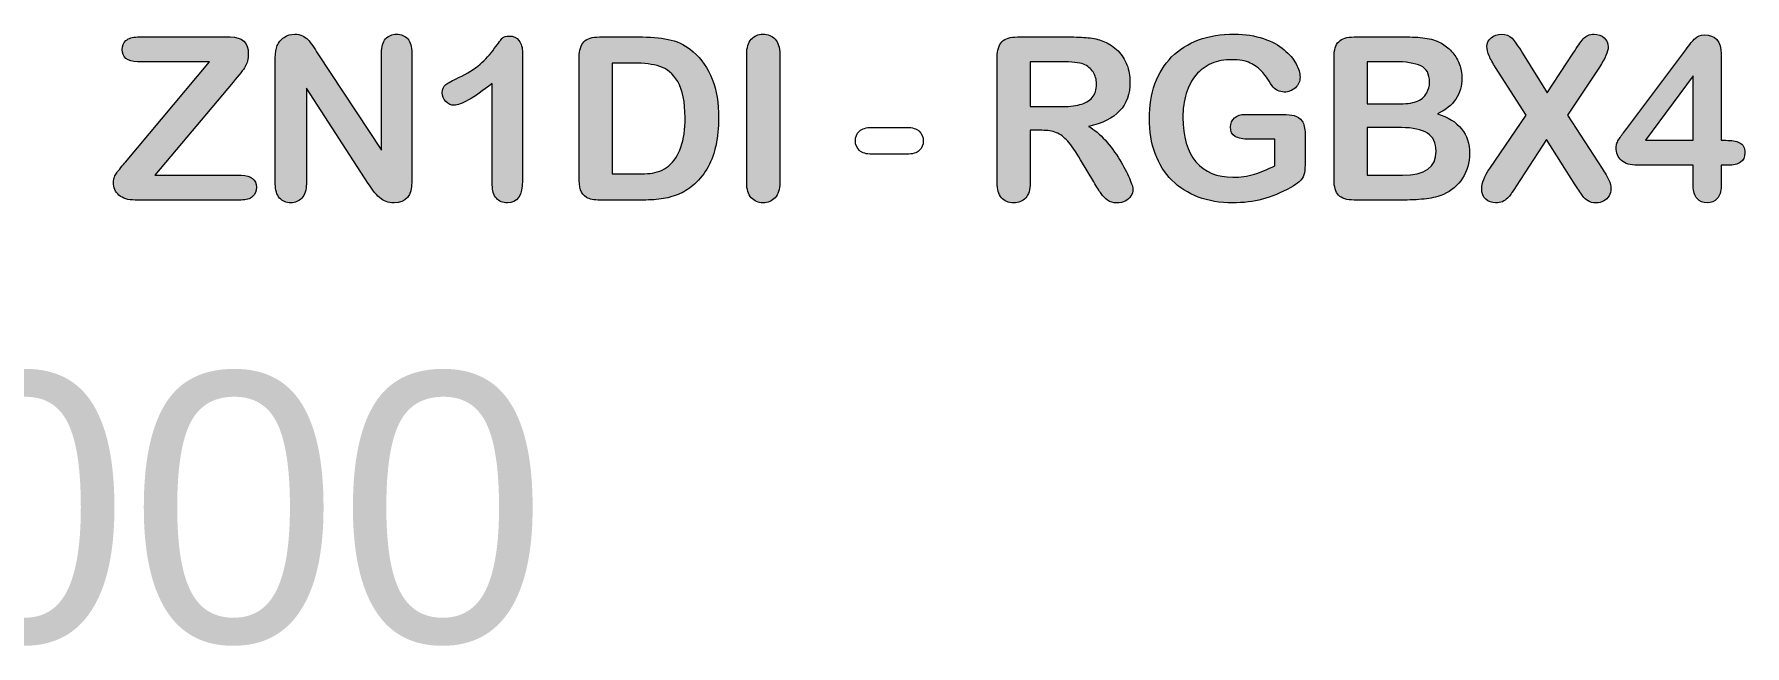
# Model space of a CAD drawing. Header units: millimetres. Extents: x -559267 to 14075, y 0 to 209897.
# Drawn here: x 919.25 to 925.13, y 82.36 to 84.46 of the extents above; entities that cross this region are included whole.
import ezdxf
from ezdxf.enums import TextEntityAlignment as Align

# ---------------------------------------------------------------- set-up
doc = ezdxf.new("R2010")
doc.units = ezdxf.units.MM
doc.layers.add('Serigraph', color=7, linetype='Continuous')
doc.layers.add('Таблицы', color=7, linetype='Continuous', lineweight=13)
doc.styles.get("Standard").update_dxf_attribs({"font": 'arial.ttf'})
doc.styles.add('Unecom', font='GOST2304A_0.ttf', dxfattribs={"height": 2.5})

# ---------------------------------------------------------------- blocks, each defined once
blk = doc.blocks.new('Dali Draiver1')
at = {"layer": 'Serigraph'}
h = blk.add_hatch(color=256, dxfattribs=at)
h.dxf.hatch_style = 2
edge = h.paths.add_edge_path()
edge.add_spline(control_points=[(6.409, 18.932), (6.409, 18.932), (7.187, 19.864), (7.187, 19.864), (7.187, 19.864), (6.518, 19.864), (6.518, 19.864), (6.471, 19.864), (6.436, 19.874), (6.412, 19.895), (6.388, 19.915), (6.377, 19.942), (6.377, 19.976), (6.377, 20.011), (6.388, 20.04), (6.412, 20.061), (6.436, 20.083), (6.471, 20.094), (6.518, 20.094), (6.518, 20.094), (7.38, 20.094), (7.38, 20.094), (7.492, 20.094), (7.548, 20.042), (7.548, 19.938), (7.548, 19.888), (7.538, 19.849), (7.52, 19.819), (7.501, 19.789), (7.463, 19.742), (7.407, 19.675), (7.407, 19.675), (6.679, 18.809), (6.679, 18.809), (6.679, 18.809), (7.481, 18.809), (7.481, 18.809), (7.529, 18.809), (7.564, 18.8), (7.588, 18.78), (7.611, 18.76), (7.623, 18.733), (7.623, 18.698), (7.623, 18.661), (7.611, 18.632), (7.588, 18.611), (7.564, 18.59), (7.529, 18.579), (7.481, 18.579), (7.481, 18.579), (6.497, 18.579), (6.497, 18.579), (6.431, 18.579), (6.38, 18.594), (6.347, 18.624), (6.313, 18.654), (6.296, 18.694), (6.296, 18.744), (6.296, 18.761), (6.299, 18.777), (6.304, 18.792), (6.31, 18.806), (6.317, 18.82), (6.326, 18.833), (6.336, 18.845), (6.349, 18.862), (6.365, 18.881), (6.382, 18.901), (6.396, 18.918), (6.409, 18.932)], knot_values=[0, 0, 0, 0, 1, 1, 1, 2, 2, 2, 3, 3, 3, 4, 4, 4, 5, 5, 5, 6, 6, 6, 7, 7, 7, 8, 8, 8, 9, 9, 9, 10, 10, 10, 11, 11, 11, 12, 12, 12, 13, 13, 13, 14, 14, 14, 15, 15, 15, 16, 16, 16, 17, 17, 17, 18, 18, 18, 19, 19, 19, 20, 20, 20, 21, 21, 21, 22, 22, 22, 23, 23, 23, 23], degree=3, periodic=0)
h = blk.add_hatch(color=256, dxfattribs=at)
h.dxf.hatch_style = 2
edge = h.paths.add_edge_path()
edge.add_spline(control_points=[(8.195, 19.936), (8.195, 19.936), (8.785, 19.043), (8.785, 19.043), (8.785, 19.043), (8.785, 19.944), (8.785, 19.944), (8.785, 20.003), (8.798, 20.047), (8.823, 20.076), (8.848, 20.105), (8.882, 20.12), (8.925, 20.12), (8.969, 20.12), (9.004, 20.105), (9.029, 20.076), (9.055, 20.047), (9.067, 20.003), (9.067, 19.944), (9.067, 19.944), (9.067, 18.753), (9.067, 18.753), (9.067, 18.62), (9.012, 18.553), (8.902, 18.553), (8.875, 18.553), (8.85, 18.557), (8.828, 18.565), (8.806, 18.573), (8.785, 18.585), (8.766, 18.603), (8.746, 18.62), (8.728, 18.64), (8.712, 18.663), (8.695, 18.686), (8.679, 18.71), (8.662, 18.734), (8.662, 18.734), (8.087, 19.617), (8.087, 19.617), (8.087, 19.617), (8.087, 18.729), (8.087, 18.729), (8.087, 18.671), (8.073, 18.627), (8.046, 18.597), (8.019, 18.568), (7.985, 18.553), (7.943, 18.553), (7.9, 18.553), (7.865, 18.568), (7.839, 18.598), (7.812, 18.628), (7.799, 18.672), (7.799, 18.729), (7.799, 18.729), (7.799, 19.898), (7.799, 19.898), (7.799, 19.947), (7.805, 19.986), (7.816, 20.014), (7.829, 20.045), (7.851, 20.071), (7.881, 20.09), (7.911, 20.11), (7.944, 20.12), (7.979, 20.12), (8.007, 20.12), (8.03, 20.115), (8.05, 20.106), (8.069, 20.097), (8.087, 20.085), (8.102, 20.07), (8.116, 20.055), (8.131, 20.035), (8.147, 20.011), (8.162, 19.987), (8.179, 19.962), (8.195, 19.936)], knot_values=[0, 0, 0, 0, 1, 1, 1, 2, 2, 2, 3, 3, 3, 4, 4, 4, 5, 5, 5, 6, 6, 6, 7, 7, 7, 8, 8, 8, 9, 9, 9, 10, 10, 10, 11, 11, 11, 12, 12, 12, 13, 13, 13, 14, 14, 14, 15, 15, 15, 16, 16, 16, 17, 17, 17, 18, 18, 18, 19, 19, 19, 20, 20, 20, 21, 21, 21, 22, 22, 22, 23, 23, 23, 24, 24, 24, 25, 25, 25, 26, 26, 26, 26], degree=3, periodic=0)
h = blk.add_hatch(color=256, dxfattribs=at)
h.dxf.hatch_style = 2
edge = h.paths.add_edge_path()
edge.add_spline(control_points=[(9.814, 18.72), (9.814, 18.72), (9.814, 19.661), (9.814, 19.661), (9.639, 19.527), (9.521, 19.459), (9.461, 19.459), (9.432, 19.459), (9.406, 19.471), (9.383, 19.494), (9.361, 19.517), (9.35, 19.544), (9.35, 19.574), (9.35, 19.609), (9.361, 19.635), (9.383, 19.652), (9.405, 19.668), (9.444, 19.69), (9.5, 19.716), (9.583, 19.755), (9.65, 19.796), (9.7, 19.84), (9.75, 19.883), (9.794, 19.932), (9.833, 19.986), (9.871, 20.039), (9.896, 20.072), (9.908, 20.085), (9.92, 20.097), (9.942, 20.103), (9.974, 20.103), (10.011, 20.103), (10.04, 20.089), (10.062, 20.061), (10.084, 20.033), (10.095, 19.994), (10.095, 19.944), (10.095, 19.944), (10.095, 18.761), (10.095, 18.761), (10.095, 18.622), (10.048, 18.553), (9.954, 18.553), (9.912, 18.553), (9.878, 18.567), (9.852, 18.595), (9.827, 18.624), (9.814, 18.665), (9.814, 18.72)], knot_values=[0, 0, 0, 0, 1, 1, 1, 2, 2, 2, 3, 3, 3, 4, 4, 4, 5, 5, 5, 6, 6, 6, 7, 7, 7, 8, 8, 8, 9, 9, 9, 10, 10, 10, 11, 11, 11, 12, 12, 12, 13, 13, 13, 14, 14, 14, 15, 15, 15, 16, 16, 16, 16], degree=3, periodic=0)
h = blk.add_hatch(color=256, dxfattribs=at)
h.dxf.hatch_style = 2
edge = h.paths.add_edge_path()
edge.add_spline(control_points=[(10.809, 20.094), (10.809, 20.094), (11.209, 20.094), (11.209, 20.094), (11.313, 20.094), (11.402, 20.084), (11.477, 20.065), (11.551, 20.046), (11.619, 20.01), (11.679, 19.957), (11.837, 19.822), (11.916, 19.616), (11.916, 19.341), (11.916, 19.25), (11.908, 19.167), (11.892, 19.092), (11.876, 19.016), (11.852, 18.949), (11.819, 18.888), (11.786, 18.828), (11.743, 18.774), (11.692, 18.727), (11.651, 18.69), (11.607, 18.661), (11.558, 18.639), (11.51, 18.617), (11.458, 18.601), (11.403, 18.592), (11.347, 18.583), (11.285, 18.579), (11.215, 18.579), (11.215, 18.579), (10.815, 18.579), (10.815, 18.579), (10.759, 18.579), (10.717, 18.587), (10.689, 18.604), (10.661, 18.621), (10.642, 18.645), (10.634, 18.675), (10.625, 18.706), (10.621, 18.746), (10.621, 18.795), (10.621, 18.795), (10.621, 19.906), (10.621, 19.906), (10.621, 19.972), (10.636, 20.02), (10.665, 20.05), (10.695, 20.079), (10.743, 20.094), (10.809, 20.094)], knot_values=[0, 0, 0, 0, 1, 1, 1, 2, 2, 2, 3, 3, 3, 4, 4, 4, 5, 5, 5, 6, 6, 6, 7, 7, 7, 8, 8, 8, 9, 9, 9, 10, 10, 10, 11, 11, 11, 12, 12, 12, 13, 13, 13, 14, 14, 14, 15, 15, 15, 16, 16, 16, 17, 17, 17, 17], degree=3, periodic=0)
edge = h.paths.add_edge_path()
edge.add_spline(control_points=[(10.928, 19.851), (10.928, 19.851), (10.928, 18.823), (10.928, 18.823), (10.928, 18.823), (11.16, 18.823), (11.16, 18.823), (11.211, 18.823), (11.251, 18.824), (11.28, 18.827), (11.309, 18.83), (11.339, 18.837), (11.37, 18.848), (11.401, 18.859), (11.428, 18.874), (11.451, 18.894), (11.553, 18.981), (11.605, 19.13), (11.605, 19.343), (11.605, 19.492), (11.582, 19.604), (11.537, 19.679), (11.492, 19.753), (11.436, 19.8), (11.37, 19.821), (11.304, 19.841), (11.224, 19.851), (11.13, 19.851), (11.13, 19.851), (10.928, 19.851), (10.928, 19.851)], knot_values=[0, 0, 0, 0, 1, 1, 1, 2, 2, 2, 3, 3, 3, 4, 4, 4, 5, 5, 5, 6, 6, 6, 7, 7, 7, 8, 8, 8, 9, 9, 9, 10, 10, 10, 10], degree=3, periodic=0)
h = blk.add_hatch(color=256, dxfattribs=at)
h.dxf.hatch_style = 2
edge = h.paths.add_edge_path()
edge.add_spline(control_points=[(12.177, 18.74), (12.177, 18.74), (12.177, 19.934), (12.177, 19.934), (12.177, 19.996), (12.191, 20.042), (12.219, 20.073), (12.247, 20.104), (12.284, 20.12), (12.329, 20.12), (12.375, 20.12), (12.412, 20.105), (12.441, 20.074), (12.469, 20.043), (12.484, 19.997), (12.484, 19.934), (12.484, 19.934), (12.484, 18.74), (12.484, 18.74), (12.484, 18.677), (12.469, 18.631), (12.441, 18.6), (12.412, 18.569), (12.375, 18.553), (12.329, 18.553), (12.285, 18.553), (12.248, 18.569), (12.219, 18.6), (12.191, 18.631), (12.177, 18.678), (12.177, 18.74)], knot_values=[0, 0, 0, 0, 1, 1, 1, 2, 2, 2, 3, 3, 3, 4, 4, 4, 5, 5, 5, 6, 6, 6, 7, 7, 7, 8, 8, 8, 9, 9, 9, 10, 10, 10, 10], degree=3, periodic=0)
h = blk.add_hatch(color=256, dxfattribs=at)
h.dxf.hatch_style = 2
edge = h.paths.add_edge_path()
edge.add_spline(control_points=[(14.918, 19.227), (14.918, 19.227), (14.81, 19.227), (14.81, 19.227), (14.81, 19.227), (14.81, 18.74), (14.81, 18.74), (14.81, 18.676), (14.796, 18.629), (14.768, 18.599), (14.739, 18.568), (14.703, 18.553), (14.657, 18.553), (14.608, 18.553), (14.57, 18.569), (14.543, 18.601), (14.517, 18.632), (14.503, 18.679), (14.503, 18.74), (14.503, 18.74), (14.503, 19.906), (14.503, 19.906), (14.503, 19.972), (14.518, 20.02), (14.548, 20.05), (14.577, 20.079), (14.625, 20.094), (14.691, 20.094), (14.691, 20.094), (15.19, 20.094), (15.19, 20.094), (15.259, 20.094), (15.318, 20.091), (15.367, 20.085), (15.416, 20.079), (15.46, 20.067), (15.499, 20.05), (15.547, 20.03), (15.589, 20.001), (15.626, 19.964), (15.662, 19.927), (15.69, 19.883), (15.709, 19.834), (15.728, 19.785), (15.737, 19.733), (15.737, 19.678), (15.737, 19.565), (15.705, 19.474), (15.641, 19.407), (15.578, 19.339), (15.481, 19.291), (15.352, 19.263), (15.406, 19.234), (15.458, 19.191), (15.508, 19.135), (15.557, 19.078), (15.601, 19.018), (15.641, 18.955), (15.679, 18.891), (15.71, 18.833), (15.732, 18.782), (15.753, 18.731), (15.764, 18.695), (15.764, 18.676), (15.764, 18.656), (15.757, 18.636), (15.745, 18.617), (15.732, 18.597), (15.715, 18.581), (15.693, 18.57), (15.671, 18.559), (15.645, 18.553), (15.616, 18.553), (15.582, 18.553), (15.553, 18.561), (15.529, 18.577), (15.506, 18.594), (15.486, 18.614), (15.469, 18.639), (15.452, 18.664), (15.429, 18.7), (15.4, 18.748), (15.4, 18.748), (15.277, 18.953), (15.277, 18.953), (15.233, 19.028), (15.194, 19.085), (15.159, 19.125), (15.124, 19.164), (15.089, 19.191), (15.053, 19.205), (15.017, 19.22), (14.972, 19.227), (14.918, 19.227)], knot_values=[0, 0, 0, 0, 1, 1, 1, 2, 2, 2, 3, 3, 3, 4, 4, 4, 5, 5, 5, 6, 6, 6, 7, 7, 7, 8, 8, 8, 9, 9, 9, 10, 10, 10, 11, 11, 11, 12, 12, 12, 13, 13, 13, 14, 14, 14, 15, 15, 15, 16, 16, 16, 17, 17, 17, 18, 18, 18, 19, 19, 19, 20, 20, 20, 21, 21, 21, 22, 22, 22, 23, 23, 23, 24, 24, 24, 25, 25, 25, 26, 26, 26, 27, 27, 27, 28, 28, 28, 29, 29, 29, 30, 30, 30, 31, 31, 31, 31], degree=3, periodic=0)
edge = h.paths.add_edge_path()
edge.add_spline(control_points=[(15.093, 19.864), (15.093, 19.864), (14.81, 19.864), (14.81, 19.864), (14.81, 19.864), (14.81, 19.447), (14.81, 19.447), (14.81, 19.447), (15.085, 19.447), (15.085, 19.447), (15.159, 19.447), (15.221, 19.453), (15.271, 19.466), (15.321, 19.479), (15.36, 19.501), (15.386, 19.531), (15.413, 19.562), (15.426, 19.604), (15.426, 19.658), (15.426, 19.7), (15.415, 19.737), (15.394, 19.769), (15.373, 19.801), (15.343, 19.825), (15.305, 19.841), (15.269, 19.856), (15.199, 19.864), (15.093, 19.864)], knot_values=[0, 0, 0, 0, 1, 1, 1, 2, 2, 2, 3, 3, 3, 4, 4, 4, 5, 5, 5, 6, 6, 6, 7, 7, 7, 8, 8, 8, 9, 9, 9, 9], degree=3, periodic=0)
h = blk.add_hatch(color=256, dxfattribs=at)
h.dxf.hatch_style = 2
edge = h.paths.add_edge_path()
edge.add_spline(control_points=[(17.363, 19.195), (17.363, 19.195), (17.363, 18.904), (17.363, 18.904), (17.363, 18.866), (17.359, 18.835), (17.351, 18.812), (17.344, 18.789), (17.33, 18.768), (17.309, 18.749), (17.289, 18.731), (17.263, 18.713), (17.231, 18.696), (17.14, 18.646), (17.051, 18.61), (16.967, 18.587), (16.882, 18.564), (16.79, 18.553), (16.69, 18.553), (16.573, 18.553), (16.467, 18.571), (16.371, 18.607), (16.276, 18.643), (16.194, 18.695), (16.126, 18.763), (16.059, 18.831), (16.007, 18.914), (15.971, 19.011), (15.935, 19.108), (15.917, 19.217), (15.917, 19.336), (15.917, 19.454), (15.934, 19.562), (15.969, 19.66), (16.005, 19.758), (16.056, 19.841), (16.124, 19.909), (16.193, 19.977), (16.276, 20.029), (16.373, 20.066), (16.471, 20.102), (16.582, 20.12), (16.706, 20.12), (16.808, 20.12), (16.899, 20.106), (16.977, 20.079), (17.056, 20.052), (17.119, 20.018), (17.168, 19.976), (17.217, 19.935), (17.254, 19.891), (17.279, 19.845), (17.304, 19.799), (17.316, 19.758), (17.316, 19.722), (17.316, 19.683), (17.302, 19.65), (17.273, 19.623), (17.244, 19.596), (17.21, 19.582), (17.17, 19.582), (17.148, 19.582), (17.127, 19.588), (17.107, 19.598), (17.086, 19.608), (17.069, 19.623), (17.056, 19.641), (17.018, 19.701), (16.986, 19.745), (16.959, 19.776), (16.933, 19.806), (16.898, 19.832), (16.854, 19.852), (16.809, 19.873), (16.752, 19.883), (16.684, 19.883), (16.613, 19.883), (16.549, 19.871), (16.493, 19.847), (16.438, 19.822), (16.39, 19.787), (16.35, 19.74), (16.31, 19.694), (16.28, 19.637), (16.259, 19.569), (16.238, 19.501), (16.228, 19.427), (16.228, 19.345), (16.228, 19.167), (16.269, 19.03), (16.35, 18.934), (16.432, 18.839), (16.546, 18.791), (16.692, 18.791), (16.763, 18.791), (16.829, 18.8), (16.892, 18.819), (16.954, 18.837), (17.017, 18.864), (17.081, 18.898), (17.081, 18.898), (17.081, 19.144), (17.081, 19.144), (17.081, 19.144), (16.844, 19.144), (16.844, 19.144), (16.787, 19.144), (16.743, 19.153), (16.714, 19.17), (16.685, 19.187), (16.67, 19.217), (16.67, 19.258), (16.67, 19.292), (16.682, 19.32), (16.707, 19.342), (16.731, 19.364), (16.765, 19.375), (16.807, 19.375), (16.807, 19.375), (17.155, 19.375), (17.155, 19.375), (17.198, 19.375), (17.234, 19.371), (17.263, 19.363), (17.293, 19.356), (17.317, 19.339), (17.335, 19.313), (17.353, 19.287), (17.363, 19.247), (17.363, 19.195)], knot_values=[0, 0, 0, 0, 1, 1, 1, 2, 2, 2, 3, 3, 3, 4, 4, 4, 5, 5, 5, 6, 6, 6, 7, 7, 7, 8, 8, 8, 9, 9, 9, 10, 10, 10, 11, 11, 11, 12, 12, 12, 13, 13, 13, 14, 14, 14, 15, 15, 15, 16, 16, 16, 17, 17, 17, 18, 18, 18, 19, 19, 19, 20, 20, 20, 21, 21, 21, 22, 22, 22, 23, 23, 23, 24, 24, 24, 25, 25, 25, 26, 26, 26, 27, 27, 27, 28, 28, 28, 29, 29, 29, 30, 30, 30, 31, 31, 31, 32, 32, 32, 33, 33, 33, 34, 34, 34, 35, 35, 35, 36, 36, 36, 37, 37, 37, 38, 38, 38, 39, 39, 39, 40, 40, 40, 41, 41, 41, 42, 42, 42, 43, 43, 43, 43], degree=3, periodic=0)
h = blk.add_hatch(color=256, dxfattribs=at)
h.dxf.hatch_style = 2
edge = h.paths.add_edge_path()
edge.add_spline(control_points=[(18.281, 18.579), (18.281, 18.579), (17.818, 18.579), (17.818, 18.579), (17.751, 18.579), (17.703, 18.594), (17.675, 18.624), (17.646, 18.654), (17.632, 18.702), (17.632, 18.767), (17.632, 18.767), (17.632, 19.906), (17.632, 19.906), (17.632, 19.973), (17.646, 20.021), (17.676, 20.05), (17.705, 20.079), (17.753, 20.094), (17.818, 20.094), (17.818, 20.094), (18.309, 20.094), (18.309, 20.094), (18.381, 20.094), (18.444, 20.09), (18.497, 20.081), (18.55, 20.072), (18.598, 20.054), (18.64, 20.029), (18.675, 20.008), (18.707, 19.981), (18.735, 19.948), (18.762, 19.915), (18.783, 19.879), (18.798, 19.839), (18.812, 19.8), (18.82, 19.758), (18.82, 19.714), (18.82, 19.562), (18.744, 19.451), (18.592, 19.381), (18.791, 19.318), (18.891, 19.194), (18.891, 19.011), (18.891, 18.926), (18.869, 18.85), (18.826, 18.782), (18.782, 18.714), (18.724, 18.664), (18.65, 18.632), (18.604, 18.612), (18.551, 18.599), (18.491, 18.591), (18.431, 18.583), (18.361, 18.579), (18.281, 18.579)], knot_values=[0, 0, 0, 0, 1, 1, 1, 2, 2, 2, 3, 3, 3, 4, 4, 4, 5, 5, 5, 6, 6, 6, 7, 7, 7, 8, 8, 8, 9, 9, 9, 10, 10, 10, 11, 11, 11, 12, 12, 12, 13, 13, 13, 14, 14, 14, 15, 15, 15, 16, 16, 16, 17, 17, 17, 18, 18, 18, 18], degree=3, periodic=0)
edge = h.paths.add_edge_path()
edge.add_spline(control_points=[(17.939, 19.864), (17.939, 19.864), (17.939, 19.472), (17.939, 19.472), (17.939, 19.472), (18.22, 19.472), (18.22, 19.472), (18.297, 19.472), (18.355, 19.479), (18.397, 19.494), (18.439, 19.508), (18.471, 19.536), (18.493, 19.576), (18.51, 19.605), (18.519, 19.638), (18.519, 19.673), (18.519, 19.75), (18.492, 19.801), (18.437, 19.826), (18.383, 19.851), (18.3, 19.864), (18.188, 19.864), (18.188, 19.864), (17.939, 19.864), (17.939, 19.864)], knot_values=[0, 0, 0, 0, 1, 1, 1, 2, 2, 2, 3, 3, 3, 4, 4, 4, 5, 5, 5, 6, 6, 6, 7, 7, 7, 8, 8, 8, 8], degree=3, periodic=0)
edge = h.paths.add_edge_path()
edge.add_spline(control_points=[(18.258, 19.252), (18.258, 19.252), (17.939, 19.252), (17.939, 19.252), (17.939, 19.252), (17.939, 18.809), (17.939, 18.809), (17.939, 18.809), (18.269, 18.809), (18.269, 18.809), (18.476, 18.809), (18.58, 18.884), (18.58, 19.034), (18.58, 19.11), (18.553, 19.166), (18.499, 19.2), (18.445, 19.234), (18.365, 19.252), (18.258, 19.252)], knot_values=[0, 0, 0, 0, 1, 1, 1, 2, 2, 2, 3, 3, 3, 4, 4, 4, 5, 5, 5, 6, 6, 6, 6], degree=3, periodic=0)
h = blk.add_hatch(color=256, dxfattribs=at)
h.dxf.hatch_style = 2
edge = h.paths.add_edge_path()
edge.add_spline(control_points=[(19.079, 18.873), (19.079, 18.873), (19.418, 19.369), (19.418, 19.369), (19.418, 19.369), (19.133, 19.809), (19.133, 19.809), (19.106, 19.851), (19.086, 19.888), (19.072, 19.919), (19.059, 19.95), (19.052, 19.979), (19.052, 20.007), (19.052, 20.036), (19.065, 20.062), (19.091, 20.085), (19.117, 20.108), (19.149, 20.12), (19.186, 20.12), (19.228, 20.12), (19.262, 20.107), (19.285, 20.082), (19.309, 20.057), (19.342, 20.01), (19.384, 19.942), (19.384, 19.942), (19.612, 19.574), (19.612, 19.574), (19.612, 19.574), (19.854, 19.942), (19.854, 19.942), (19.874, 19.973), (19.891, 20), (19.905, 20.022), (19.92, 20.044), (19.933, 20.062), (19.946, 20.076), (19.96, 20.091), (19.974, 20.102), (19.99, 20.109), (20.006, 20.116), (20.025, 20.12), (20.047, 20.12), (20.085, 20.12), (20.117, 20.108), (20.141, 20.085), (20.165, 20.062), (20.178, 20.035), (20.178, 20.003), (20.178, 19.957), (20.151, 19.894), (20.098, 19.815), (20.098, 19.815), (19.8, 19.369), (19.8, 19.369), (19.8, 19.369), (20.121, 18.873), (20.121, 18.873), (20.15, 18.83), (20.171, 18.794), (20.184, 18.765), (20.197, 18.737), (20.204, 18.71), (20.204, 18.684), (20.204, 18.66), (20.198, 18.638), (20.186, 18.618), (20.174, 18.598), (20.158, 18.582), (20.137, 18.571), (20.115, 18.559), (20.091, 18.553), (20.064, 18.553), (20.035, 18.553), (20.011, 18.559), (19.991, 18.571), (19.971, 18.583), (19.955, 18.598), (19.942, 18.616), (19.93, 18.634), (19.907, 18.669), (19.873, 18.72), (19.873, 18.72), (19.606, 19.14), (19.606, 19.14), (19.606, 19.14), (19.323, 18.708), (19.323, 18.708), (19.301, 18.674), (19.285, 18.65), (19.276, 18.636), (19.267, 18.622), (19.256, 18.609), (19.243, 18.595), (19.229, 18.582), (19.214, 18.572), (19.196, 18.564), (19.178, 18.557), (19.157, 18.553), (19.133, 18.553), (19.096, 18.553), (19.065, 18.564), (19.041, 18.587), (19.016, 18.61), (19.004, 18.643), (19.004, 18.686), (19.004, 18.737), (19.029, 18.8), (19.079, 18.873)], knot_values=[0, 0, 0, 0, 1, 1, 1, 2, 2, 2, 3, 3, 3, 4, 4, 4, 5, 5, 5, 6, 6, 6, 7, 7, 7, 8, 8, 8, 9, 9, 9, 10, 10, 10, 11, 11, 11, 12, 12, 12, 13, 13, 13, 14, 14, 14, 15, 15, 15, 16, 16, 16, 17, 17, 17, 18, 18, 18, 19, 19, 19, 20, 20, 20, 21, 21, 21, 22, 22, 22, 23, 23, 23, 24, 24, 24, 25, 25, 25, 26, 26, 26, 27, 27, 27, 28, 28, 28, 29, 29, 29, 30, 30, 30, 31, 31, 31, 32, 32, 32, 33, 33, 33, 34, 34, 34, 35, 35, 35, 36, 36, 36, 36], degree=3, periodic=0)
h = blk.add_hatch(color=256, dxfattribs=at)
h.dxf.hatch_style = 2
edge = h.paths.add_edge_path()
edge.add_spline(control_points=[(20.968, 18.71), (20.968, 18.71), (20.968, 18.902), (20.968, 18.902), (20.968, 18.902), (20.449, 18.902), (20.449, 18.902), (20.384, 18.902), (20.335, 18.917), (20.302, 18.947), (20.269, 18.976), (20.253, 19.017), (20.253, 19.068), (20.253, 19.081), (20.255, 19.094), (20.26, 19.108), (20.265, 19.121), (20.272, 19.135), (20.282, 19.15), (20.292, 19.165), (20.302, 19.179), (20.312, 19.193), (20.322, 19.207), (20.335, 19.223), (20.35, 19.243), (20.35, 19.243), (20.898, 19.976), (20.898, 19.976), (20.934, 20.024), (20.963, 20.059), (20.986, 20.081), (21.009, 20.103), (21.037, 20.114), (21.069, 20.114), (21.174, 20.114), (21.227, 20.054), (21.227, 19.934), (21.227, 19.934), (21.227, 19.134), (21.227, 19.134), (21.227, 19.134), (21.271, 19.134), (21.271, 19.134), (21.324, 19.134), (21.367, 19.127), (21.399, 19.112), (21.431, 19.098), (21.447, 19.066), (21.447, 19.017), (21.447, 18.977), (21.434, 18.948), (21.407, 18.93), (21.381, 18.912), (21.342, 18.902), (21.29, 18.902), (21.29, 18.902), (21.227, 18.902), (21.227, 18.902), (21.227, 18.902), (21.227, 18.71), (21.227, 18.71), (21.227, 18.657), (21.215, 18.618), (21.191, 18.592), (21.168, 18.566), (21.137, 18.553), (21.097, 18.553), (21.059, 18.553), (21.028, 18.566), (21.004, 18.593), (20.98, 18.619), (20.968, 18.658), (20.968, 18.71)], knot_values=[0, 0, 0, 0, 1, 1, 1, 2, 2, 2, 3, 3, 3, 4, 4, 4, 5, 5, 5, 6, 6, 6, 7, 7, 7, 8, 8, 8, 9, 9, 9, 10, 10, 10, 11, 11, 11, 12, 12, 12, 13, 13, 13, 14, 14, 14, 15, 15, 15, 16, 16, 16, 17, 17, 17, 18, 18, 18, 19, 19, 19, 20, 20, 20, 21, 21, 21, 22, 22, 22, 23, 23, 23, 24, 24, 24, 24], degree=3, periodic=0)
h.paths.add_polyline_path([(20.524, 19.134), (20.968, 19.134), (20.968, 19.734)])
at = {"layer": 'Serigraph', "lineweight": 0}
for p, q in [((20.968, 19.734), (20.524, 19.134)), ((20.968, 19.134), (20.968, 19.734)), ((20.524, 19.134), (20.968, 19.134))]:
    blk.add_line(p, q, dxfattribs=at)
for points, knots in [([(6.412, 19.895), (6.388, 19.915), (6.377, 19.942), (6.377, 19.976), (6.377, 20.011), (6.388, 20.04), (6.412, 20.061)], [3, 3, 3, 3, 4, 4, 4, 5, 5, 5, 5]), ([(7.38, 20.094), (7.492, 20.094), (7.548, 20.042), (7.548, 19.938), (7.548, 19.888), (7.538, 19.849), (7.52, 19.819)], [7, 7, 7, 7, 8, 8, 8, 9, 9, 9, 9]), ([(7.881, 20.09), (7.911, 20.11), (7.944, 20.12), (7.979, 20.12), (8.007, 20.12), (8.03, 20.115), (8.05, 20.106)], [21, 21, 21, 21, 22, 22, 22, 23, 23, 23, 23]), ([(8.823, 20.076), (8.848, 20.105), (8.882, 20.12), (8.925, 20.12), (8.969, 20.12), (9.004, 20.105), (9.029, 20.076)], [3, 3, 3, 3, 4, 4, 4, 5, 5, 5, 5]), ([(9.908, 20.085), (9.92, 20.097), (9.942, 20.103), (9.974, 20.103), (10.011, 20.103), (10.04, 20.089), (10.062, 20.061)], [9, 9, 9, 9, 10, 10, 10, 11, 11, 11, 11]), ([(12.219, 20.073), (12.247, 20.104), (12.284, 20.12), (12.329, 20.12), (12.375, 20.12), (12.412, 20.105), (12.441, 20.074)], [2, 2, 2, 2, 3, 3, 3, 4, 4, 4, 4]), ([(16.373, 20.066), (16.471, 20.102), (16.582, 20.12), (16.706, 20.12), (16.808, 20.12), (16.899, 20.106), (16.977, 20.079)], [13, 13, 13, 13, 14, 14, 14, 15, 15, 15, 15]), ([(19.072, 19.919), (19.059, 19.95), (19.052, 19.979), (19.052, 20.007), (19.052, 20.036), (19.065, 20.062), (19.091, 20.085)], [3, 3, 3, 3, 4, 4, 4, 5, 5, 5, 5]), ([(19.091, 20.085), (19.117, 20.108), (19.149, 20.12), (19.186, 20.12), (19.228, 20.12), (19.262, 20.107), (19.285, 20.082)], [5, 5, 5, 5, 6, 6, 6, 7, 7, 7, 7]), ([(19.99, 20.109), (20.006, 20.116), (20.025, 20.12), (20.047, 20.12), (20.085, 20.12), (20.117, 20.108), (20.141, 20.085)], [13, 13, 13, 13, 14, 14, 14, 15, 15, 15, 15]), ([(20.141, 20.085), (20.165, 20.062), (20.178, 20.035), (20.178, 20.003), (20.178, 19.957), (20.151, 19.894), (20.098, 19.815)], [15, 15, 15, 15, 16, 16, 16, 17, 17, 17, 17]), ([(20.986, 20.081), (21.009, 20.103), (21.037, 20.114), (21.069, 20.114), (21.174, 20.114), (21.227, 20.054), (21.227, 19.934)], [10, 10, 10, 10, 11, 11, 11, 12, 12, 12, 12]), ([(11.679, 19.957), (11.837, 19.822), (11.916, 19.616), (11.916, 19.341), (11.916, 19.25), (11.908, 19.167), (11.892, 19.092), (11.876, 19.016), (11.852, 18.949), (11.819, 18.888)], [3, 3, 3, 3, 4, 4, 4, 5, 5, 5, 6, 6, 6, 6]), ([(16.854, 19.852), (16.809, 19.873), (16.752, 19.883), (16.684, 19.883), (16.613, 19.883), (16.549, 19.871), (16.493, 19.847)], [24, 24, 24, 24, 25, 25, 25, 26, 26, 26, 26]), ([(18.493, 19.576), (18.51, 19.605), (18.519, 19.638), (18.519, 19.673), (18.519, 19.75), (18.492, 19.801), (18.437, 19.826), (18.383, 19.851), (18.3, 19.864), (18.188, 19.864)], [4, 4, 4, 4, 5, 5, 5, 6, 6, 6, 7, 7, 7, 7]), ([(15.386, 19.531), (15.413, 19.562), (15.426, 19.604), (15.426, 19.658), (15.426, 19.7), (15.415, 19.737), (15.394, 19.769)], [5, 5, 5, 5, 6, 6, 6, 7, 7, 7, 7]), ([(15.709, 19.834), (15.728, 19.785), (15.737, 19.733), (15.737, 19.678), (15.737, 19.565), (15.705, 19.474), (15.641, 19.407)], [14, 14, 14, 14, 15, 15, 15, 16, 16, 16, 16]), ([(17.279, 19.845), (17.304, 19.799), (17.316, 19.758), (17.316, 19.722), (17.316, 19.683), (17.302, 19.65), (17.273, 19.623)], [17, 17, 17, 17, 18, 18, 18, 19, 19, 19, 19]), ([(18.798, 19.839), (18.812, 19.8), (18.82, 19.758), (18.82, 19.714), (18.82, 19.562), (18.744, 19.451), (18.592, 19.381)], [11, 11, 11, 11, 12, 12, 12, 13, 13, 13, 13]), ([(9.383, 19.494), (9.361, 19.517), (9.35, 19.544), (9.35, 19.574), (9.35, 19.609), (9.361, 19.635), (9.383, 19.652)], [3, 3, 3, 3, 4, 4, 4, 5, 5, 5, 5]), ([(9.814, 19.661), (9.639, 19.527), (9.521, 19.459), (9.461, 19.459), (9.432, 19.459), (9.406, 19.471), (9.383, 19.494)], [1, 1, 1, 1, 2, 2, 2, 3, 3, 3, 3]), ([(11.451, 18.894), (11.553, 18.981), (11.605, 19.13), (11.605, 19.343), (11.605, 19.492), (11.582, 19.604), (11.537, 19.679)], [5, 5, 5, 5, 6, 6, 6, 7, 7, 7, 7]), ([(15.971, 19.011), (15.935, 19.108), (15.917, 19.217), (15.917, 19.336), (15.917, 19.454), (15.934, 19.562), (15.969, 19.66)], [9, 9, 9, 9, 10, 10, 10, 11, 11, 11, 11]), ([(16.259, 19.569), (16.238, 19.501), (16.228, 19.427), (16.228, 19.345), (16.228, 19.167), (16.269, 19.03), (16.35, 18.934)], [28, 28, 28, 28, 29, 29, 29, 30, 30, 30, 30]), ([(17.273, 19.623), (17.244, 19.596), (17.21, 19.582), (17.17, 19.582), (17.148, 19.582), (17.127, 19.588), (17.107, 19.598)], [19, 19, 19, 19, 20, 20, 20, 21, 21, 21, 21]), ([(16.714, 19.17), (16.685, 19.187), (16.67, 19.217), (16.67, 19.258), (16.67, 19.292), (16.682, 19.32), (16.707, 19.342)], [36, 36, 36, 36, 37, 37, 37, 38, 38, 38, 38]), ([(18.592, 19.381), (18.791, 19.318), (18.891, 19.194), (18.891, 19.011), (18.891, 18.926), (18.869, 18.85), (18.826, 18.782)], [13, 13, 13, 13, 14, 14, 14, 15, 15, 15, 15]), ([(13.225, 19.039), (13.199, 19.062), (13.186, 19.092), (13.186, 19.129), (13.186, 19.166), (13.199, 19.196), (13.224, 19.219)], [2, 2, 2, 2, 3, 3, 3, 4, 4, 4, 4]), ([(13.779, 19.219), (13.804, 19.196), (13.817, 19.166), (13.817, 19.129), (13.817, 19.092), (13.804, 19.062), (13.78, 19.039)], [7, 7, 7, 7, 8, 8, 8, 9, 9, 9, 9]), ([(18.269, 18.809), (18.476, 18.809), (18.58, 18.884), (18.58, 19.034), (18.58, 19.11), (18.553, 19.166), (18.499, 19.2)], [3, 3, 3, 3, 4, 4, 4, 5, 5, 5, 5]), ([(20.302, 18.947), (20.269, 18.976), (20.253, 19.017), (20.253, 19.068), (20.253, 19.081), (20.255, 19.094), (20.26, 19.108)], [3, 3, 3, 3, 4, 4, 4, 5, 5, 5, 5]), ([(21.399, 19.112), (21.431, 19.098), (21.447, 19.066), (21.447, 19.017), (21.447, 18.977), (21.434, 18.948), (21.407, 18.93)], [15, 15, 15, 15, 16, 16, 16, 17, 17, 17, 17]), ([(16.35, 18.934), (16.432, 18.839), (16.546, 18.791), (16.692, 18.791), (16.763, 18.791), (16.829, 18.8), (16.892, 18.819)], [30, 30, 30, 30, 31, 31, 31, 32, 32, 32, 32]), ([(6.347, 18.624), (6.313, 18.654), (6.296, 18.694), (6.296, 18.744), (6.296, 18.761), (6.299, 18.777), (6.304, 18.792)], [18, 18, 18, 18, 19, 19, 19, 20, 20, 20, 20]), ([(7.588, 18.78), (7.611, 18.76), (7.623, 18.733), (7.623, 18.698), (7.623, 18.661), (7.611, 18.632), (7.588, 18.611)], [13, 13, 13, 13, 14, 14, 14, 15, 15, 15, 15]), ([(9.067, 18.753), (9.067, 18.62), (9.012, 18.553), (8.902, 18.553), (8.875, 18.553), (8.85, 18.557), (8.828, 18.565)], [7, 7, 7, 7, 8, 8, 8, 9, 9, 9, 9]), ([(10.095, 18.761), (10.095, 18.622), (10.048, 18.553), (9.954, 18.553), (9.912, 18.553), (9.878, 18.567), (9.852, 18.595)], [13, 13, 13, 13, 14, 14, 14, 15, 15, 15, 15]), ([(15.732, 18.782), (15.753, 18.731), (15.764, 18.695), (15.764, 18.676), (15.764, 18.656), (15.757, 18.636), (15.745, 18.617)], [20, 20, 20, 20, 21, 21, 21, 22, 22, 22, 22]), ([(19.041, 18.587), (19.016, 18.61), (19.004, 18.643), (19.004, 18.686), (19.004, 18.737), (19.029, 18.8), (19.079, 18.873)], [34, 34, 34, 34, 35, 35, 35, 36, 36, 36, 36]), ([(20.184, 18.765), (20.197, 18.737), (20.204, 18.71), (20.204, 18.684), (20.204, 18.66), (20.198, 18.638), (20.186, 18.618)], [20, 20, 20, 20, 21, 21, 21, 22, 22, 22, 22]), ([(8.046, 18.597), (8.019, 18.568), (7.985, 18.553), (7.943, 18.553), (7.9, 18.553), (7.865, 18.568), (7.839, 18.598)], [15, 15, 15, 15, 16, 16, 16, 17, 17, 17, 17]), ([(12.441, 18.6), (12.412, 18.569), (12.375, 18.553), (12.329, 18.553), (12.285, 18.553), (12.248, 18.569), (12.219, 18.6)], [7, 7, 7, 7, 8, 8, 8, 9, 9, 9, 9]), ([(14.768, 18.599), (14.739, 18.568), (14.703, 18.553), (14.657, 18.553), (14.608, 18.553), (14.57, 18.569), (14.543, 18.601)], [3, 3, 3, 3, 4, 4, 4, 5, 5, 5, 5]), ([(16.967, 18.587), (16.882, 18.564), (16.79, 18.553), (16.69, 18.553), (16.573, 18.553), (16.467, 18.571), (16.371, 18.607)], [5, 5, 5, 5, 6, 6, 6, 7, 7, 7, 7]), ([(21.191, 18.592), (21.168, 18.566), (21.137, 18.553), (21.097, 18.553), (21.059, 18.553), (21.028, 18.566), (21.004, 18.593)], [21, 21, 21, 21, 22, 22, 22, 23, 23, 23, 23]), ([(15.693, 18.57), (15.671, 18.559), (15.645, 18.553), (15.616, 18.553), (15.582, 18.553), (15.553, 18.561), (15.529, 18.577)], [23, 23, 23, 23, 24, 24, 24, 25, 25, 25, 25]), ([(19.196, 18.564), (19.178, 18.557), (19.157, 18.553), (19.133, 18.553), (19.096, 18.553), (19.065, 18.564), (19.041, 18.587)], [32, 32, 32, 32, 33, 33, 33, 34, 34, 34, 34]), ([(20.137, 18.571), (20.115, 18.559), (20.091, 18.553), (20.064, 18.553), (20.035, 18.553), (20.011, 18.559), (19.991, 18.571)], [23, 23, 23, 23, 24, 24, 24, 25, 25, 25, 25])]:
    blk.add_open_spline(points, degree=3, knots=knots, dxfattribs=at)
for points in [[(6.412, 20.061), (6.436, 20.083), (6.471, 20.094), (6.518, 20.094)], [(6.518, 20.094), (6.518, 20.094), (7.38, 20.094), (7.38, 20.094)], [(7.816, 20.014), (7.829, 20.045), (7.851, 20.071), (7.881, 20.09)], [(8.05, 20.106), (8.069, 20.097), (8.087, 20.085), (8.102, 20.07)], [(8.102, 20.07), (8.116, 20.055), (8.131, 20.035), (8.147, 20.011)], [(8.785, 19.944), (8.785, 20.003), (8.798, 20.047), (8.823, 20.076)], [(9.029, 20.076), (9.055, 20.047), (9.067, 20.003), (9.067, 19.944)], [(9.833, 19.986), (9.871, 20.039), (9.896, 20.072), (9.908, 20.085)], [(10.062, 20.061), (10.084, 20.033), (10.095, 19.994), (10.095, 19.944)], [(10.621, 19.906), (10.621, 19.972), (10.636, 20.02), (10.665, 20.05)], [(10.665, 20.05), (10.695, 20.079), (10.743, 20.094), (10.809, 20.094)], [(10.809, 20.094), (10.809, 20.094), (11.209, 20.094), (11.209, 20.094)], [(11.209, 20.094), (11.313, 20.094), (11.402, 20.084), (11.477, 20.065)], [(11.477, 20.065), (11.551, 20.046), (11.619, 20.01), (11.679, 19.957)], [(12.177, 19.934), (12.177, 19.996), (12.191, 20.042), (12.219, 20.073)], [(12.441, 20.074), (12.469, 20.043), (12.484, 19.997), (12.484, 19.934)], [(14.503, 19.906), (14.503, 19.972), (14.518, 20.02), (14.548, 20.05)], [(14.548, 20.05), (14.577, 20.079), (14.625, 20.094), (14.691, 20.094)], [(14.691, 20.094), (14.691, 20.094), (15.19, 20.094), (15.19, 20.094)], [(15.19, 20.094), (15.259, 20.094), (15.318, 20.091), (15.367, 20.085)], [(15.367, 20.085), (15.416, 20.079), (15.46, 20.067), (15.499, 20.05)], [(15.499, 20.05), (15.547, 20.03), (15.589, 20.001), (15.626, 19.964)], [(16.124, 19.909), (16.193, 19.977), (16.276, 20.029), (16.373, 20.066)], [(16.977, 20.079), (17.056, 20.052), (17.119, 20.018), (17.168, 19.976)], [(17.632, 19.906), (17.632, 19.973), (17.646, 20.021), (17.676, 20.05)], [(17.676, 20.05), (17.705, 20.079), (17.753, 20.094), (17.818, 20.094)], [(17.818, 20.094), (17.818, 20.094), (18.309, 20.094), (18.309, 20.094)], [(18.309, 20.094), (18.381, 20.094), (18.444, 20.09), (18.497, 20.081)], [(18.497, 20.081), (18.55, 20.072), (18.598, 20.054), (18.64, 20.029)], [(18.64, 20.029), (18.675, 20.008), (18.707, 19.981), (18.735, 19.948)], [(19.285, 20.082), (19.309, 20.057), (19.342, 20.01), (19.384, 19.942)], [(19.854, 19.942), (19.874, 19.973), (19.891, 20), (19.905, 20.022)], [(19.905, 20.022), (19.92, 20.044), (19.933, 20.062), (19.946, 20.076)], [(19.946, 20.076), (19.96, 20.091), (19.974, 20.102), (19.99, 20.109)], [(20.898, 19.976), (20.934, 20.024), (20.963, 20.059), (20.986, 20.081)], [(6.409, 18.932), (6.409, 18.932), (7.187, 19.864), (7.187, 19.864)], [(6.518, 19.864), (6.471, 19.864), (6.436, 19.874), (6.412, 19.895)], [(7.187, 19.864), (7.187, 19.864), (6.518, 19.864), (6.518, 19.864)], [(7.799, 19.898), (7.799, 19.947), (7.805, 19.986), (7.816, 20.014)], [(7.799, 18.729), (7.799, 18.729), (7.799, 19.898), (7.799, 19.898)], [(8.147, 20.011), (8.162, 19.987), (8.179, 19.962), (8.195, 19.936)], [(8.195, 19.936), (8.195, 19.936), (8.785, 19.043), (8.785, 19.043)], [(8.785, 19.043), (8.785, 19.043), (8.785, 19.944), (8.785, 19.944)], [(9.067, 19.944), (9.067, 19.944), (9.067, 18.753), (9.067, 18.753)], [(9.7, 19.84), (9.75, 19.883), (9.794, 19.932), (9.833, 19.986)], [(10.095, 19.944), (10.095, 19.944), (10.095, 18.761), (10.095, 18.761)], [(10.621, 18.795), (10.621, 18.795), (10.621, 19.906), (10.621, 19.906)], [(12.177, 18.74), (12.177, 18.74), (12.177, 19.934), (12.177, 19.934)], [(12.484, 19.934), (12.484, 19.934), (12.484, 18.74), (12.484, 18.74)], [(14.503, 18.74), (14.503, 18.74), (14.503, 19.906), (14.503, 19.906)], [(15.093, 19.864), (15.093, 19.864), (14.81, 19.864), (14.81, 19.864)], [(14.81, 19.864), (14.81, 19.864), (14.81, 19.447), (14.81, 19.447)], [(15.305, 19.841), (15.269, 19.856), (15.199, 19.864), (15.093, 19.864)], [(15.626, 19.964), (15.662, 19.927), (15.69, 19.883), (15.709, 19.834)], [(15.969, 19.66), (16.005, 19.758), (16.056, 19.841), (16.124, 19.909)], [(17.168, 19.976), (17.217, 19.935), (17.254, 19.891), (17.279, 19.845)], [(17.632, 18.767), (17.632, 18.767), (17.632, 19.906), (17.632, 19.906)], [(17.939, 19.864), (17.939, 19.864), (17.939, 19.472), (17.939, 19.472)], [(18.188, 19.864), (18.188, 19.864), (17.939, 19.864), (17.939, 19.864)], [(18.735, 19.948), (18.762, 19.915), (18.783, 19.879), (18.798, 19.839)], [(19.133, 19.809), (19.106, 19.851), (19.086, 19.888), (19.072, 19.919)], [(19.384, 19.942), (19.384, 19.942), (19.612, 19.574), (19.612, 19.574)], [(19.612, 19.574), (19.612, 19.574), (19.854, 19.942), (19.854, 19.942)], [(20.35, 19.243), (20.35, 19.243), (20.898, 19.976), (20.898, 19.976)], [(21.227, 19.934), (21.227, 19.934), (21.227, 19.134), (21.227, 19.134)], [(7.52, 19.819), (7.501, 19.789), (7.463, 19.742), (7.407, 19.675)], [(9.383, 19.652), (9.405, 19.668), (9.444, 19.69), (9.5, 19.716)], [(9.5, 19.716), (9.583, 19.755), (9.65, 19.796), (9.7, 19.84)], [(10.928, 19.851), (10.928, 19.851), (10.928, 18.823), (10.928, 18.823)], [(11.13, 19.851), (11.13, 19.851), (10.928, 19.851), (10.928, 19.851)], [(11.37, 19.821), (11.304, 19.841), (11.224, 19.851), (11.13, 19.851)], [(11.537, 19.679), (11.492, 19.753), (11.436, 19.8), (11.37, 19.821)], [(15.394, 19.769), (15.373, 19.801), (15.343, 19.825), (15.305, 19.841)], [(16.35, 19.74), (16.31, 19.694), (16.28, 19.637), (16.259, 19.569)], [(16.493, 19.847), (16.438, 19.822), (16.39, 19.787), (16.35, 19.74)], [(16.959, 19.776), (16.933, 19.806), (16.898, 19.832), (16.854, 19.852)], [(17.056, 19.641), (17.018, 19.701), (16.986, 19.745), (16.959, 19.776)], [(19.418, 19.369), (19.418, 19.369), (19.133, 19.809), (19.133, 19.809)], [(20.098, 19.815), (20.098, 19.815), (19.8, 19.369), (19.8, 19.369)], [(7.407, 19.675), (7.407, 19.675), (6.679, 18.809), (6.679, 18.809)], [(8.662, 18.734), (8.662, 18.734), (8.087, 19.617), (8.087, 19.617)], [(8.087, 19.617), (8.087, 19.617), (8.087, 18.729), (8.087, 18.729)], [(9.814, 18.72), (9.814, 18.72), (9.814, 19.661), (9.814, 19.661)], [(17.107, 19.598), (17.086, 19.608), (17.069, 19.623), (17.056, 19.641)], [(18.397, 19.494), (18.439, 19.508), (18.471, 19.536), (18.493, 19.576)], [(14.81, 19.447), (14.81, 19.447), (15.085, 19.447), (15.085, 19.447)], [(15.085, 19.447), (15.159, 19.447), (15.221, 19.453), (15.271, 19.466)], [(15.271, 19.466), (15.321, 19.479), (15.36, 19.501), (15.386, 19.531)], [(15.641, 19.407), (15.578, 19.339), (15.481, 19.291), (15.352, 19.263)], [(17.939, 19.472), (17.939, 19.472), (18.22, 19.472), (18.22, 19.472)], [(18.22, 19.472), (18.297, 19.472), (18.355, 19.479), (18.397, 19.494)], [(13.224, 19.219), (13.249, 19.242), (13.287, 19.254), (13.338, 19.254)], [(13.338, 19.254), (13.338, 19.254), (13.665, 19.254), (13.665, 19.254)], [(13.665, 19.254), (13.716, 19.254), (13.754, 19.242), (13.779, 19.219)], [(14.918, 19.227), (14.918, 19.227), (14.81, 19.227), (14.81, 19.227)], [(14.81, 19.227), (14.81, 19.227), (14.81, 18.74), (14.81, 18.74)], [(15.053, 19.205), (15.017, 19.22), (14.972, 19.227), (14.918, 19.227)], [(15.352, 19.263), (15.406, 19.234), (15.458, 19.191), (15.508, 19.135)], [(16.707, 19.342), (16.731, 19.364), (16.765, 19.375), (16.807, 19.375)], [(16.807, 19.375), (16.807, 19.375), (17.155, 19.375), (17.155, 19.375)], [(17.155, 19.375), (17.198, 19.375), (17.234, 19.371), (17.263, 19.363)], [(17.263, 19.363), (17.293, 19.356), (17.317, 19.339), (17.335, 19.313)], [(17.335, 19.313), (17.353, 19.287), (17.363, 19.247), (17.363, 19.195)], [(18.258, 19.252), (18.258, 19.252), (17.939, 19.252), (17.939, 19.252)], [(17.939, 19.252), (17.939, 19.252), (17.939, 18.809), (17.939, 18.809)], [(18.499, 19.2), (18.445, 19.234), (18.365, 19.252), (18.258, 19.252)], [(19.079, 18.873), (19.079, 18.873), (19.418, 19.369), (19.418, 19.369)], [(19.8, 19.369), (19.8, 19.369), (20.121, 18.873), (20.121, 18.873)], [(20.312, 19.193), (20.322, 19.207), (20.335, 19.223), (20.35, 19.243)], [(15.159, 19.125), (15.124, 19.164), (15.089, 19.191), (15.053, 19.205)], [(15.277, 18.953), (15.233, 19.028), (15.194, 19.085), (15.159, 19.125)], [(15.508, 19.135), (15.557, 19.078), (15.601, 19.018), (15.641, 18.955)], [(16.844, 19.144), (16.787, 19.144), (16.743, 19.153), (16.714, 19.17)], [(17.081, 19.144), (17.081, 19.144), (16.844, 19.144), (16.844, 19.144)], [(17.081, 18.898), (17.081, 18.898), (17.081, 19.144), (17.081, 19.144)], [(17.363, 19.195), (17.363, 19.195), (17.363, 18.904), (17.363, 18.904)], [(19.606, 19.14), (19.606, 19.14), (19.323, 18.708), (19.323, 18.708)], [(19.873, 18.72), (19.873, 18.72), (19.606, 19.14), (19.606, 19.14)], [(20.26, 19.108), (20.265, 19.121), (20.272, 19.135), (20.282, 19.15)], [(20.282, 19.15), (20.292, 19.165), (20.302, 19.179), (20.312, 19.193)], [(21.227, 19.134), (21.227, 19.134), (21.271, 19.134), (21.271, 19.134)], [(21.271, 19.134), (21.324, 19.134), (21.367, 19.127), (21.399, 19.112)], [(6.365, 18.881), (6.382, 18.901), (6.396, 18.918), (6.409, 18.932)], [(13.338, 19.005), (13.289, 19.005), (13.251, 19.016), (13.225, 19.039)], [(13.665, 19.005), (13.665, 19.005), (13.338, 19.005), (13.338, 19.005)], [(13.78, 19.039), (13.755, 19.016), (13.717, 19.005), (13.665, 19.005)], [(15.4, 18.748), (15.4, 18.748), (15.277, 18.953), (15.277, 18.953)], [(15.641, 18.955), (15.679, 18.891), (15.71, 18.833), (15.732, 18.782)], [(16.126, 18.763), (16.059, 18.831), (16.007, 18.914), (15.971, 19.011)], [(20.449, 18.902), (20.384, 18.902), (20.335, 18.917), (20.302, 18.947)], [(21.407, 18.93), (21.381, 18.912), (21.342, 18.902), (21.29, 18.902)], [(6.304, 18.792), (6.31, 18.806), (6.317, 18.82), (6.326, 18.833)], [(6.326, 18.833), (6.336, 18.845), (6.349, 18.862), (6.365, 18.881)], [(6.679, 18.809), (6.679, 18.809), (7.481, 18.809), (7.481, 18.809)], [(7.481, 18.809), (7.529, 18.809), (7.564, 18.8), (7.588, 18.78)], [(10.634, 18.675), (10.625, 18.706), (10.621, 18.746), (10.621, 18.795)], [(10.928, 18.823), (10.928, 18.823), (11.16, 18.823), (11.16, 18.823)], [(11.16, 18.823), (11.211, 18.823), (11.251, 18.824), (11.28, 18.827)], [(11.28, 18.827), (11.309, 18.83), (11.339, 18.837), (11.37, 18.848)], [(11.37, 18.848), (11.401, 18.859), (11.428, 18.874), (11.451, 18.894)], [(11.819, 18.888), (11.786, 18.828), (11.743, 18.774), (11.692, 18.727)], [(15.469, 18.639), (15.452, 18.664), (15.429, 18.7), (15.4, 18.748)], [(16.371, 18.607), (16.276, 18.643), (16.194, 18.695), (16.126, 18.763)], [(16.892, 18.819), (16.954, 18.837), (17.017, 18.864), (17.081, 18.898)], [(17.309, 18.749), (17.289, 18.731), (17.263, 18.713), (17.231, 18.696)], [(17.351, 18.812), (17.344, 18.789), (17.33, 18.768), (17.309, 18.749)], [(17.363, 18.904), (17.363, 18.866), (17.359, 18.835), (17.351, 18.812)], [(17.675, 18.624), (17.646, 18.654), (17.632, 18.702), (17.632, 18.767)], [(17.939, 18.809), (17.939, 18.809), (18.269, 18.809), (18.269, 18.809)], [(18.826, 18.782), (18.782, 18.714), (18.724, 18.664), (18.65, 18.632)], [(20.121, 18.873), (20.15, 18.83), (20.171, 18.794), (20.184, 18.765)], [(20.968, 18.902), (20.968, 18.902), (20.449, 18.902), (20.449, 18.902)], [(20.968, 18.71), (20.968, 18.71), (20.968, 18.902), (20.968, 18.902)], [(21.29, 18.902), (21.29, 18.902), (21.227, 18.902), (21.227, 18.902)], [(21.227, 18.902), (21.227, 18.902), (21.227, 18.71), (21.227, 18.71)], [(6.497, 18.579), (6.431, 18.579), (6.38, 18.594), (6.347, 18.624)], [(7.588, 18.611), (7.564, 18.59), (7.529, 18.579), (7.481, 18.579)], [(7.839, 18.598), (7.812, 18.628), (7.799, 18.672), (7.799, 18.729)], [(8.087, 18.729), (8.087, 18.671), (8.073, 18.627), (8.046, 18.597)], [(8.712, 18.663), (8.695, 18.686), (8.679, 18.71), (8.662, 18.734)], [(8.766, 18.603), (8.746, 18.62), (8.728, 18.64), (8.712, 18.663)], [(8.828, 18.565), (8.806, 18.573), (8.785, 18.585), (8.766, 18.603)], [(9.852, 18.595), (9.827, 18.624), (9.814, 18.665), (9.814, 18.72)], [(10.689, 18.604), (10.661, 18.621), (10.642, 18.645), (10.634, 18.675)], [(10.815, 18.579), (10.759, 18.579), (10.717, 18.587), (10.689, 18.604)], [(11.403, 18.592), (11.347, 18.583), (11.285, 18.579), (11.215, 18.579)], [(11.558, 18.639), (11.51, 18.617), (11.458, 18.601), (11.403, 18.592)], [(11.692, 18.727), (11.651, 18.69), (11.607, 18.661), (11.558, 18.639)], [(12.219, 18.6), (12.191, 18.631), (12.177, 18.678), (12.177, 18.74)], [(12.484, 18.74), (12.484, 18.677), (12.469, 18.631), (12.441, 18.6)], [(14.543, 18.601), (14.517, 18.632), (14.503, 18.679), (14.503, 18.74)], [(14.81, 18.74), (14.81, 18.676), (14.796, 18.629), (14.768, 18.599)], [(15.529, 18.577), (15.506, 18.594), (15.486, 18.614), (15.469, 18.639)], [(15.745, 18.617), (15.732, 18.597), (15.715, 18.581), (15.693, 18.57)], [(17.231, 18.696), (17.14, 18.646), (17.051, 18.61), (16.967, 18.587)], [(17.818, 18.579), (17.751, 18.579), (17.703, 18.594), (17.675, 18.624)], [(18.491, 18.591), (18.431, 18.583), (18.361, 18.579), (18.281, 18.579)], [(18.65, 18.632), (18.604, 18.612), (18.551, 18.599), (18.491, 18.591)], [(19.243, 18.595), (19.229, 18.582), (19.214, 18.572), (19.196, 18.564)], [(19.276, 18.636), (19.267, 18.622), (19.256, 18.609), (19.243, 18.595)], [(19.323, 18.708), (19.301, 18.674), (19.285, 18.65), (19.276, 18.636)], [(19.942, 18.616), (19.93, 18.634), (19.907, 18.669), (19.873, 18.72)], [(19.991, 18.571), (19.971, 18.583), (19.955, 18.598), (19.942, 18.616)], [(20.186, 18.618), (20.174, 18.598), (20.158, 18.582), (20.137, 18.571)], [(21.004, 18.593), (20.98, 18.619), (20.968, 18.658), (20.968, 18.71)], [(21.227, 18.71), (21.227, 18.657), (21.215, 18.618), (21.191, 18.592)], [(7.481, 18.579), (7.481, 18.579), (6.497, 18.579), (6.497, 18.579)], [(11.215, 18.579), (11.215, 18.579), (10.815, 18.579), (10.815, 18.579)], [(18.281, 18.579), (18.281, 18.579), (17.818, 18.579), (17.818, 18.579)]]:
    blk.add_open_spline(points, degree=3, dxfattribs=at)
at = {"style": 'Unecom'}
blk.add_attdef('№ДЕКОДЕРА', text='', height=2.5, dxfattribs=at).set_placement((0.931, 32.77), align=Align.MIDDLE_CENTER)
at = {"color": 3}
blk.add_attdef('PHYSICAL.ADD.', text='', height=2.5, dxfattribs=at).set_placement((2.558, 14.474), align=Align.CENTER)
at = {"color": 3, "flags": 2}
blk.add_attdef('REFERENCE', text='', height=2.5, dxfattribs=at).set_placement((-41.054, 3.944), align=Align.CENTER)
blk = doc.blocks.new('$RECOVER_230809152414-111111')
at = {"layer": 'Таблицы', "color": 1}
ref = blk.add_blockref('Dali Draiver1', (219.876, 71.343), dxfattribs=dict(at, xscale=1.482165903010609, yscale=1.482165903010609, zscale=1.482165903010609))
ref.add_attrib('PHYSICAL.ADD.', '00.00.000', dxfattribs={"layer": '0', "color": 3, "height": 3.7054}).set_placement((223.667, 92.795), align=Align.CENTER)

msp = doc.modelspace()

# ---------------------------------------------------------------- block references
at = {"xscale": 0.25, "yscale": 0.25, "zscale": 0.25}
msp.add_blockref('$RECOVER_230809152414-111111', (862.2166, 59.1706), dxfattribs=at)

doc.saveas('drawing.dxf')
